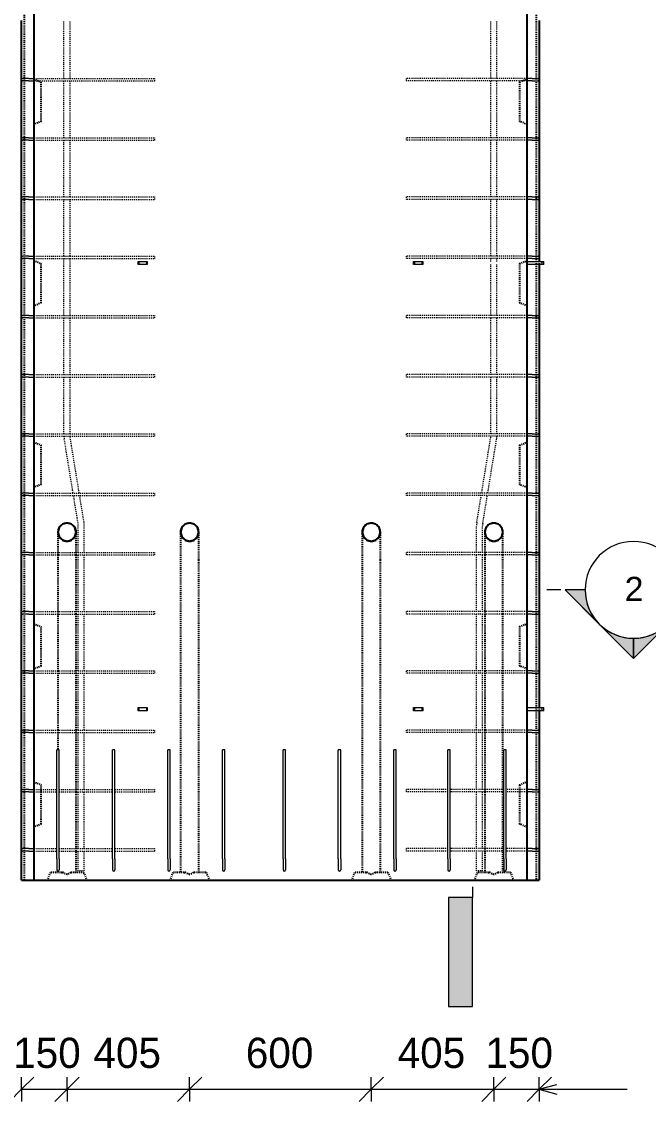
# Model space of a CAD drawing. Header units: millimetres. Extents: x 1421 to 26924, y -2138 to 20093.
# Drawn here: x 12665 to 14736, y -2126 to 1442 of the extents above; entities that cross this region are included whole.
import ezdxf

# ---------------------------------------------------------------- set-up
doc = ezdxf.new("R2010")
doc.units = ezdxf.units.MM
doc.linetypes.add('Dash', pattern=[6.36, 3.18, -3.18])
for name, color, linetype, lineweight in [('A-ANNO-DIMS', 211, 'Continuous', 9), ('A-ANNO-DIMS-40', 211, 'Continuous', 9), ('A-GENM', 13, 'Continuous', 18), ('A-WALL', 113, 'Continuous', 25), ('A-WALL-HDLN', 110, 'Dash', 25), ('G-ANNO-SYMB', 111, 'Continuous', 9), ('G-ANNO-TEXT', 231, 'Continuous', 9), ('S-RBAR', 171, 'Continuous', 18)]:
    doc.layers.add(name, color=color, linetype=linetype, lineweight=lineweight)
doc.styles.add('Arial_1', font='arial.ttf', dxfattribs={"height": 80})
doc.styles.add('Nirmala UI Semilight', font='NirmalaS.ttf', dxfattribs={"height": 100})
doc.dimstyles.new('Arrow_Filled_-_2_5_NI_UI', dxfattribs={"dimscale": 304.8, "dimtxt": 104.736395, "dimasz": 0.262467, "dimexe": 0.131234, "dimexo": 0.0625, "dimgap": 0.131234, "dimtad": 1, "dimdec": 0, "dimzin": 0, "dimdsep": 46, "dimtxsty": 'Nirmala UI Semilight', "dimblk1": 'OBLIQUE', "dimblk2": 'OBLIQUE', "dimsah": 1, "dimcen": 0.09, "dimazin": 0, "dimtfac": 1, "dimtdec": 4, "dimtix": 1, "dimtmove": 0, "dimatfit": 3, "dimfxl": 0.131234, "dimfxlon": 1, "dimtvp": 1, "dimtolj": 1, "dimtzin": 0, "dimarcsym": 2})

# ---------------------------------------------------------------- blocks, each defined once
blk = doc.blocks.new('RR spread anchor face based - RR-SA-2_5-150-1726819-Elevation Front')
at = {"layer": 'A-GENM'}
for p, q in [((2993.8, 3140), (2996.3, 3140)), ((2993.8, 3130), (2993.8, 3140)), ((2996.3, 3130), (2993.8, 3130)), ((2996.3, 3140), (3021.3, 3140)), ((2996.3, 3140), (2996.3, 3130)), ((3021.3, 3130), (2996.3, 3130)), ((3021.3, 3140), (3023.8, 3140)), ((3021.3, 3140), (3021.3, 3130)), ((3023.8, 3130), (3021.3, 3130)), ((3023.8, 3140), (3023.8, 3130))]:
    blk.add_line(p, q, dxfattribs=at)
blk = doc.blocks.new('RR spread anchor face based - RR-SA-3_0-200-V3-Elevation Front')
at = {"layer": 'A-GENM'}
for p, q in [((4278.8, 3140), (4328.8, 3140)), ((4328.8, 3130), (4278.8, 3130)), ((4328.8, 3140), (4333.8, 3140)), ((4328.8, 3130), (4328.8, 3140)), ((4333.8, 3130), (4328.8, 3130)), ((4333.8, 3130), (4333.8, 3140))]:
    blk.add_line(p, q, dxfattribs=at)
blk = doc.blocks.new('Detail View - M_Section Head - Filled SHOP DWG-1002450-Elevation Front')
at = {"layer": 'G-ANNO-SYMB'}
h = blk.add_hatch(color=256, dxfattribs=at)
edge = h.paths.add_edge_path()
edge.add_line((4404, -435.9), (4470.3, -435.9))
edge.add_arc((4630.3, -435.9), 160, 180, 225)
edge.add_line((4517.1, -549), (4404, -435.9))
h = blk.add_hatch(color=256, dxfattribs=at)
edge = h.paths.add_edge_path()
edge.add_line((4856.5, -435.9), (4743.4, -549))
edge.add_arc((4630.3, -435.9), 160, 315, 360)
edge.add_line((4790.3, -435.9), (4856.5, -435.9))
h = blk.add_hatch(color=256, dxfattribs=at)
edge = h.paths.add_edge_path()
edge.add_line((4630.3, -662.2), (4517.1, -549))
edge.add_arc((4630.3, -435.9), 160, 225, 270)
edge.add_line((4630.3, -595.9), (4630.3, -662.2))
h = blk.add_hatch(color=256, dxfattribs=at)
edge = h.paths.add_edge_path()
edge.add_line((4630.3, -662.2), (4630.3, -595.9))
edge.add_arc((4630.3, -435.9), 160, 270, 315)
edge.add_line((4743.4, -549), (4630.3, -662.2))
for p, q in [((4630.3, -662.2), (4404, -435.9)), ((4470.3, -435.9), (4404, -435.9)), ((4404, -435.9), (4517.1, -549)), ((4470.3, -435.9), (4404, -435.9)), ((4630.3, -662.2), (4856.5, -435.9)), ((4743.4, -549), (4856.5, -435.9)), ((4790.3, -435.9), (4856.5, -435.9)), ((4856.5, -435.9), (4790.3, -435.9)), ((4517.1, -549), (4630.3, -662.2)), ((4630.3, -662.2), (4743.4, -549)), ((4630.3, -595.9), (4630.3, -662.2)), ((4630.3, -662.2), (4630.3, -595.9))]:
    blk.add_line(p, q, dxfattribs=at)
for start, end in [(360, 180), (180, 360), (180, 225), (315, 0), (225, 270), (270, 315)]:
    blk.add_arc((4630.3, -435.9), 160, start, end, dxfattribs=at)
blk = doc.blocks.new('Detail View - M_Section Tail - Filled Horizontal-14034-Elevation Front')
at = {"layer": 'G-ANNO-SYMB'}
blk.add_hatch(color=256, dxfattribs=at).paths.add_polyline_path([(2510.6, -515.9), (2510.6, -435.9), (2150.6, -435.9), (2150.6, -515.9)])
for p, q in [((2150.6, -515.9), (2150.6, -435.9)), ((2150.6, -435.9), (2510.6, -435.9)), ((2510.6, -435.9), (2510.6, -515.9)), ((2510.6, -515.9), (2150.6, -515.9))]:
    blk.add_line(p, q, dxfattribs=at)
blk = doc.blocks.new('DIMBLOCK54-Elevation Front')
at = {"layer": 'A-ANNO-DIMS-40'}
for p, q in [((12665.1, -2086.4), (12705.1, -2046.4)), ((12665.1, -2086.4), (12665.1, -2046.4)), ((12815.1, -2086.4), (12855.1, -2046.4)), ((12815.1, -2086.4), (12815.1, -2046.4)), ((12665.1, -2086.4), (12625.1, -2126.4)), ((12665.1, -2086.4), (12815.1, -2086.4)), ((12665.1, -2086.4), (12665.1, -2126.4)), ((12815.1, -2086.4), (12775.1, -2126.4)), ((12815.1, -2086.4), (12815.1, -2126.4))]:
    blk.add_line(p, q, dxfattribs=at)
at = {"layer": 'A-ANNO-DIMS-40', "color": 0, "insert": (12637.3, -1915.9), "char_height": 100, "width": 246.797, "attachment_point": 1, "line_spacing_factor": 1.142579, "style": 'Nirmala UI Semilight'}
blk.add_mtext('150', dxfattribs=at)
blk = doc.blocks.new('_Oblique')
at = {"color": 0, "linetype": 'ByBlock', "lineweight": -2}
blk.add_line((-0.5, -0.5), (0.5, 0.5), dxfattribs=at)
blk = doc.blocks.new('DIMBLOCK55-Elevation Front')
at = {"layer": 'A-ANNO-DIMS-40'}
for p, q in [((12815.1, -2086.4), (12855.1, -2046.4)), ((12815.1, -2086.4), (12815.1, -2046.4)), ((13220.1, -2086.4), (13260.1, -2046.4)), ((13220.1, -2086.4), (13220.1, -2046.4)), ((12815.1, -2086.4), (12775.1, -2126.4)), ((12815.1, -2086.4), (13220.1, -2086.4)), ((12815.1, -2086.4), (12815.1, -2126.4)), ((13220.1, -2086.4), (13180.1, -2126.4)), ((13220.1, -2086.4), (13220.1, -2126.4))]:
    blk.add_line(p, q, dxfattribs=at)
at = {"layer": 'A-ANNO-DIMS-40', "color": 0, "insert": (12902.4, -1915.9), "char_height": 100, "width": 276.504, "attachment_point": 1, "line_spacing_factor": 1.142579, "style": 'Nirmala UI Semilight'}
blk.add_mtext('405', dxfattribs=at)
blk = doc.blocks.new('DIMBLOCK56-Elevation Front')
at = {"layer": 'A-ANNO-DIMS-40'}
for p, q in [((13220.1, -2086.4), (13260.1, -2046.4)), ((13220.1, -2086.4), (13220.1, -2046.4)), ((13820.1, -2086.4), (13860.1, -2046.4)), ((13820.1, -2086.4), (13820.1, -2046.4)), ((13220.1, -2086.4), (13180.1, -2126.4)), ((13220.1, -2086.4), (13820.1, -2086.4)), ((13220.1, -2086.4), (13220.1, -2126.4)), ((13820.1, -2086.4), (13780.1, -2126.4)), ((13820.1, -2086.4), (13820.1, -2126.4))]:
    blk.add_line(p, q, dxfattribs=at)
at = {"layer": 'A-ANNO-DIMS-40', "color": 0, "insert": (13405.8, -1915.9), "char_height": 100, "width": 274.219, "attachment_point": 1, "line_spacing_factor": 1.142579, "style": 'Nirmala UI Semilight'}
blk.add_mtext('600', dxfattribs=at)
blk = doc.blocks.new('DIMBLOCK57-Elevation Front')
at = {"layer": 'A-ANNO-DIMS-40'}
for p, q in [((13820.1, -2086.4), (13860.1, -2046.4)), ((13820.1, -2086.4), (13820.1, -2046.4)), ((14225.1, -2086.4), (14265.1, -2046.4)), ((14225.1, -2086.4), (14225.1, -2046.4)), ((13820.1, -2086.4), (13780.1, -2126.4)), ((13820.1, -2086.4), (14225.1, -2086.4)), ((13820.1, -2086.4), (13820.1, -2126.4)), ((14225.1, -2086.4), (14185.1, -2126.4)), ((14225.1, -2086.4), (14225.1, -2126.4))]:
    blk.add_line(p, q, dxfattribs=at)
at = {"layer": 'A-ANNO-DIMS-40', "color": 0, "insert": (13907.4, -1915.9), "char_height": 100, "width": 276.504, "attachment_point": 1, "line_spacing_factor": 1.142579, "style": 'Nirmala UI Semilight'}
blk.add_mtext('405', dxfattribs=at)
blk = doc.blocks.new('DIMBLOCK58-Elevation Front')
at = {"layer": 'A-ANNO-DIMS-40'}
for p, q in [((14225.1, -2086.4), (14265.1, -2046.4)), ((14225.1, -2086.4), (14225.1, -2046.4)), ((14375.1, -2086.4), (14415.1, -2046.4)), ((14375.1, -2086.4), (14375.1, -2046.4)), ((14225.1, -2086.4), (14185.1, -2126.4)), ((14225.1, -2086.4), (14375.1, -2086.4)), ((14225.1, -2086.4), (14225.1, -2126.4)), ((14375.1, -2086.4), (14335.1, -2126.4)), ((14375.1, -2086.4), (14375.1, -2126.4))]:
    blk.add_line(p, q, dxfattribs=at)
at = {"layer": 'A-ANNO-DIMS-40', "color": 0, "insert": (14197.3, -1915.9), "char_height": 100, "width": 246.797, "attachment_point": 1, "line_spacing_factor": 1.142579, "style": 'Nirmala UI Semilight'}
blk.add_mtext('150', dxfattribs=at)

msp = doc.modelspace()

# ---------------------------------------------------------------- linework, layer by layer
at = {"layer": 'A-WALL'}
for p, q in [((12705.1, 3700), (12705.1, -1395)), ((14335.1, -1395), (14335.1, 3700)), ((12665.1, 1250.8), (12665.1, 1445.8)), ((14375.1, 1445.8), (14375.1, 1250.8)), ((12665.1, 1055), (12665.1, 1250)), ((14375.1, 1250), (14375.1, 1055)), ((12665.1, 859.2), (12665.1, 1054.2)), ((14375.1, 1054.2), (14375.1, 859.2)), ((12665.1, 663.4), (12665.1, 858.4)), ((14375.1, 858.4), (14375.1, 663.4)), ((12665.1, 467.6), (12665.1, 662.6)), ((14375.1, 662.6), (14375.1, 649.9)), ((14375.1, 639.9), (14375.1, 467.6)), ((12665.1, 271.8), (12665.1, 466.8)), ((14375.1, 466.8), (14375.1, 271.8)), ((12665.1, 76), (12665.1, 271)), ((14375.1, 271), (14375.1, 76)), ((12665.1, -119.8), (12665.1, 75.2)), ((14375.1, 75.2), (14375.1, -119.8)), ((12665.1, -315.6), (12665.1, -120.6)), ((14375.1, -120.6), (14375.1, -315.6)), ((12665.1, -511.4), (12665.1, -316.4)), ((14375.1, -316.4), (14375.1, -511.4)), ((12665.1, -707.2), (12665.1, -512.2)), ((14375.1, -512.2), (14375.1, -707.2)), ((12665.1, -903), (12665.1, -708)), ((14375.1, -708), (14375.1, -825.1)), ((14375.1, -835.1), (14375.1, -903)), ((12665.1, -1098.8), (12665.1, -903.8)), ((14375.1, -903.8), (14375.1, -1098.8)), ((12665.1, -1294.6), (12665.1, -1099.6)), ((14375.1, -1099.6), (14375.1, -1294.6)), ((12665.1, -1395), (12665.1, -1295.4)), ((14375.1, -1295.4), (14375.1, -1395)), ((12665.1, -1395), (14375.1, -1395))]:
    msp.add_line(p, q, dxfattribs=at)
at = {"layer": 'A-WALL', "flags": 128}
for points in [[(12815.1, -215), (12800.1, -219), (12789.1, -230.1), (12785.1, -245)], [(12785.1, -245), (12789.1, -260), (12800.2, -271), (12815.1, -275)], [(12845.1, -245), (12841.1, -230), (12830, -219), (12815.1, -215)], [(12815.1, -275), (12830.1, -271), (12841.1, -259.9), (12845.1, -245)], [(12845.1, -250.1), (12845.1, -245.1), (12845.1, -245)], [(13220.1, -215), (13205.1, -219), (13194.1, -230.1), (13190.1, -245)], [(13190.1, -245), (13194.1, -260), (13205.2, -271), (13220.1, -275)], [(13250.1, -245), (13246.1, -230), (13235, -219), (13220.1, -215)], [(13220.1, -275), (13235.1, -271), (13246.1, -259.9), (13250.1, -245)], [(13250.1, -250.1), (13250.1, -245.1), (13250.1, -245)], [(13820.1, -215), (13805.1, -219), (13794.1, -230.1), (13790.1, -245)], [(13790.1, -245), (13794.1, -260), (13805.2, -271), (13820.1, -275)], [(13850.1, -245), (13846.1, -230), (13835, -219), (13820.1, -215)], [(13820.1, -275), (13835.1, -271), (13846.1, -259.9), (13850.1, -245)], [(13850.1, -250.1), (13850.1, -245.1), (13850.1, -245)], [(14225.1, -215), (14210.1, -219), (14199.1, -230.1), (14195.1, -245)], [(14195.1, -245), (14199.1, -260), (14210.2, -271), (14225.1, -275)], [(14255.1, -245), (14251.1, -230), (14240, -219), (14225.1, -215)], [(14225.1, -275), (14240.1, -271), (14251.1, -259.9), (14255.1, -245)], [(14255.1, -250.1), (14255.1, -245.1), (14255.1, -245)]]:
    msp.add_lwpolyline(points, dxfattribs=at)
at = {"layer": 'A-WALL'}
for centre, start, end in [((12815.1, -245), 150.6728, 179.6194), ((12815.1, -245), 180.4246, 209.7233), ((12815.1, -245), 120.8303, 149.6053), ((12815.1, -245), 90.7225, 119.4223), ((12815.1, -245), 61.0187, 89.2664), ((12815.1, -245), 30.8311, 59.6045), ((12815.1, -245), 0.3778, 29.7706), ((12815.1, -245), 330.719, 359.5722), ((13220.1, -245), 150.6728, 179.6194), ((13220.1, -245), 180.4246, 209.7233), ((13220.1, -245), 120.8303, 149.6053), ((13220.1, -245), 90.7225, 119.4223), ((13220.1, -245), 61.0187, 89.2664), ((13220.1, -245), 30.8311, 59.6045), ((13220.1, -245), 0.3778, 29.7706), ((13220.1, -245), 330.719, 359.5722), ((13820.1, -245), 150.6728, 179.6194), ((13820.1, -245), 180.4246, 209.7233), ((13820.1, -245), 120.8303, 149.6053), ((13820.1, -245), 90.7225, 119.4223), ((13820.1, -245), 61.0187, 89.2664), ((13820.1, -245), 30.8311, 59.6045), ((13820.1, -245), 0.3778, 29.7706), ((13820.1, -245), 330.719, 359.5722), ((14225.1, -245), 150.6728, 179.6194), ((14225.1, -245), 180.4246, 209.7233), ((14225.1, -245), 120.8303, 149.6053), ((14225.1, -245), 90.7225, 119.4223), ((14225.1, -245), 61.0187, 89.2664), ((14225.1, -245), 30.8311, 59.6045), ((14225.1, -245), 0.3778, 29.7706), ((14225.1, -245), 330.719, 359.5722), ((12815.1, -245), 210.813, 239.6231), ((12815.1, -245), 241.0171, 269.268), ((12815.1, -245), 270.7209, 299.4239), ((12815.1, -245), 300.812, 329.6241), ((13220.1, -245), 210.813, 239.6231), ((13220.1, -245), 241.0171, 269.268), ((13220.1, -245), 270.7209, 299.4239), ((13220.1, -245), 300.812, 329.6241), ((13820.1, -245), 210.813, 239.6231), ((13820.1, -245), 241.0171, 269.268), ((13820.1, -245), 270.7209, 299.4239), ((13820.1, -245), 300.812, 329.6241), ((14225.1, -245), 210.813, 239.6231), ((14225.1, -245), 241.0171, 269.268), ((14225.1, -245), 270.7209, 299.4239), ((14225.1, -245), 300.812, 329.6241)]:
    msp.add_arc(centre, 30, start, end, dxfattribs=at)
at = {"layer": 'A-WALL-HDLN'}
for p, q in [((12675.1, -1395), (12675.1, 3650)), ((14365.1, 1655), (14365.1, 649.9)), ((12705.1, 1252.5), (12730.1, 1242.5)), ((14310.1, 1242.5), (14335.1, 1252.5)), ((12730.1, 1112.5), (12730.1, 1242.5)), ((14310.1, 1242.5), (14310.1, 1112.5)), ((12730.1, 1112.5), (12705.1, 1102.5)), ((14335.1, 1102.5), (14310.1, 1112.5)), ((12705.1, 652.5), (12730.1, 642.5)), ((12730.1, 512.5), (12730.1, 642.5)), ((14310.1, 642.5), (14335.1, 652.5)), ((14310.1, 642.5), (14310.1, 512.5)), ((14365.1, 649.9), (14365.1, 639.9)), ((14375.1, 649.9), (14375.1, 639.9)), ((14365.1, 639.9), (14365.1, -825.1)), ((12730.1, 512.5), (12705.1, 502.5)), ((14335.1, 502.5), (14310.1, 512.5)), ((12705.1, 52.5), (12730.1, 42.5)), ((12730.1, -87.5), (12730.1, 42.5)), ((14310.1, 42.5), (14335.1, 52.5)), ((14310.1, 42.5), (14310.1, -87.5)), ((12730.1, -87.5), (12705.1, -97.5)), ((14335.1, -97.5), (14310.1, -87.5)), ((12785.1, -312), (12785.1, -320)), ((12845.1, -320), (12845.1, -312)), ((12845.1, -507.8), (12845.1, -320)), ((14195.1, -312), (14195.1, -320)), ((14255.1, -320), (14255.1, -312)), ((14255.1, -507.8), (14255.1, -320)), ((12785.1, -335), (12785.1, -507.8)), ((13190.1, -335), (13190.1, -1370)), ((13250.1, -1370), (13250.1, -335)), ((13790.1, -335), (13790.1, -1370)), ((13850.1, -1370), (13850.1, -335)), ((14195.1, -335), (14195.1, -507.8)), ((12785.1, -507.8), (12785.1, -515.8)), ((12785.1, -515.8), (12785.1, -703.6)), ((12845.1, -515.8), (12845.1, -507.8)), ((12845.1, -703.6), (12845.1, -515.8)), ((14195.1, -507.8), (14195.1, -515.8)), ((14195.1, -515.8), (14195.1, -703.6)), ((14255.1, -515.8), (14255.1, -507.8)), ((14255.1, -703.6), (14255.1, -515.8)), ((12705.1, -547.5), (12730.1, -557.5)), ((12730.1, -687.5), (12730.1, -557.5)), ((14310.1, -557.5), (14335.1, -547.5)), ((14310.1, -557.5), (14310.1, -687.5)), ((12730.1, -687.5), (12705.1, -697.5)), ((12785.1, -703.6), (12785.1, -711.6)), ((12785.1, -711.6), (12785.1, -899.4)), ((12845.1, -711.6), (12845.1, -703.6)), ((12845.1, -899.4), (12845.1, -711.6)), ((14195.1, -703.6), (14195.1, -711.6)), ((14195.1, -711.6), (14195.1, -899.4)), ((14255.1, -711.6), (14255.1, -703.6)), ((14255.1, -899.4), (14255.1, -711.6)), ((14335.1, -697.5), (14310.1, -687.5)), ((14365.1, -825.1), (14365.1, -835.1)), ((14365.1, -835.1), (14365.1, -1395)), ((14375.1, -825.1), (14375.1, -835.1)), ((12785.1, -899.4), (12785.1, -907.4)), ((12785.1, -907.4), (12785.1, -965)), ((12845.1, -907.4), (12845.1, -899.4)), ((12845.1, -1095.2), (12845.1, -907.4)), ((14195.1, -899.4), (14195.1, -907.4)), ((14195.1, -907.4), (14195.1, -1095.2)), ((14255.1, -907.4), (14255.1, -899.4)), ((14255.1, -1095.2), (14255.1, -907.4)), ((12705.1, -1070), (12730.1, -1080)), ((14310.1, -1080), (14335.1, -1070)), ((12730.1, -1210), (12730.1, -1080)), ((12845.1, -1103.2), (12845.1, -1095.2)), ((12845.1, -1291), (12845.1, -1103.2)), ((14195.1, -1095.2), (14195.1, -1103.2)), ((14195.1, -1103.2), (14195.1, -1291)), ((14255.1, -1103.2), (14255.1, -1095.2)), ((14255.1, -1291), (14255.1, -1103.2)), ((14310.1, -1080), (14310.1, -1210)), ((12730.1, -1210), (12705.1, -1220)), ((14335.1, -1220), (14310.1, -1210)), ((12845.1, -1299), (12845.1, -1291)), ((12845.1, -1370), (12845.1, -1299)), ((14195.1, -1291), (14195.1, -1299)), ((14195.1, -1299), (14195.1, -1370)), ((14255.1, -1299), (14255.1, -1291)), ((14255.1, -1370), (14255.1, -1299)), ((12760.1, -1370), (12750.1, -1395)), ((12803.1, -1370), (12760.1, -1370)), ((12785.1, -1361), (12785.1, -1361.5)), ((12785.1, -1364.9), (12785.1, -1370)), ((12796.5, -1370), (12803.1, -1370)), ((12827.1, -1370), (12833.7, -1370)), ((12870.1, -1370), (12827.1, -1370)), ((12870.1, -1370), (12880.1, -1395)), ((13165.1, -1370), (13155.1, -1395)), ((13208.1, -1370), (13165.1, -1370)), ((13201.5, -1370), (13208.1, -1370)), ((13232.1, -1370), (13238.7, -1370)), ((13275.1, -1370), (13232.1, -1370)), ((13275.1, -1370), (13285.1, -1395)), ((13765.1, -1370), (13755.1, -1395)), ((13808.1, -1370), (13765.1, -1370)), ((13801.5, -1370), (13808.1, -1370)), ((13832.1, -1370), (13838.7, -1370)), ((13875.1, -1370), (13832.1, -1370)), ((13875.1, -1370), (13885.1, -1395)), ((14170.1, -1370), (14160.1, -1395)), ((14213.1, -1370), (14170.1, -1370)), ((14206.5, -1370), (14213.1, -1370)), ((14237.1, -1370), (14243.7, -1370)), ((14280.1, -1370), (14237.1, -1370)), ((14280.1, -1370), (14290.1, -1395))]:
    msp.add_line(p, q, dxfattribs=at)
at = {"layer": 'A-WALL-HDLN', "flags": 128}
for points in [[(12785.1, -245.4), (12785.1, -249.1), (12785.1, -261), (12785.1, -279.7), (12785.1, -303.4), (12785.1, -312)], [(13190.1, -245.4), (13190.1, -249.1), (13190.1, -261), (13190.1, -279.7), (13190.1, -303.4), (13190.1, -330), (13190.1, -335)], [(13790.1, -245.4), (13790.1, -249.1), (13790.1, -261), (13790.1, -279.7), (13790.1, -303.4), (13790.1, -330), (13790.1, -335)], [(14195.1, -245.4), (14195.1, -249.1), (14195.1, -261), (14195.1, -279.7), (14195.1, -303.4), (14195.1, -312)], [(12845.1, -312), (12845.1, -308.1), (12845.1, -283.7), (12845.1, -264), (12845.1, -250.7), (12845.1, -250.1)], [(13250.1, -335), (13250.1, -308.1), (13250.1, -283.7), (13250.1, -264), (13250.1, -250.7), (13250.1, -250.1)], [(13850.1, -335), (13850.1, -308.1), (13850.1, -283.7), (13850.1, -264), (13850.1, -250.7), (13850.1, -250.1)], [(14255.1, -312), (14255.1, -308.1), (14255.1, -283.7), (14255.1, -264), (14255.1, -250.7), (14255.1, -250.1)], [(12785.1, -320), (12785.1, -330), (12785.1, -335)], [(14195.1, -320), (14195.1, -330), (14195.1, -335)], [(12815.1, -1376.3), (12812, -1375.9), (12809, -1374.7), (12806, -1372.7), (12803.1, -1370)], [(12827.1, -1370), (12824.2, -1372.7), (12821.2, -1374.7), (12818.2, -1375.9), (12815.1, -1376.3)], [(13220.1, -1376.3), (13217, -1375.9), (13214, -1374.7), (13211, -1372.7), (13208.1, -1370)], [(13232.1, -1370), (13229.2, -1372.7), (13226.2, -1374.7), (13223.2, -1375.9), (13220.1, -1376.3)], [(13820.1, -1376.3), (13817, -1375.9), (13814, -1374.7), (13811, -1372.7), (13808.1, -1370)], [(13832.1, -1370), (13829.2, -1372.7), (13826.2, -1374.7), (13823.2, -1375.9), (13820.1, -1376.3)], [(14225.1, -1376.3), (14222, -1375.9), (14219, -1374.7), (14216, -1372.7), (14213.1, -1370)], [(14237.1, -1370), (14234.2, -1372.7), (14231.2, -1374.7), (14228.2, -1375.9), (14225.1, -1376.3)]]:
    msp.add_lwpolyline(points, dxfattribs=at)
at = {"layer": 'G-ANNO-SYMB'}
for p, q in [((14446.6, -435.9), (14399.8, -435.9)), ((14155, -1416.8), (14155, -1452.5))]:
    msp.add_line(p, q, dxfattribs=at)
at = {"layer": 'G-ANNO-TEXT', "color": 10}
for q in [(14433.4, -2070.2), (14433.4, -2102.4), (14665.9, -2086.3)]:
    msp.add_line((14373.4, -2086.3), q, dxfattribs=at)
at = {"layer": 'S-RBAR', "linetype": 'Dash'}
for p, q in [((12805.1, 1254.4), (12805.1, 1442.2)), ((12825.1, 1254.4), (12825.1, 1442.2)), ((14215.1, 1254.4), (14215.1, 1442.2)), ((14235.1, 1254.4), (14235.1, 1442.2)), ((12705.2, 1254.4), (13105.1, 1254.4)), ((13105.1, 1246.4), (13105.1, 1254.4)), ((14335.1, 1254.4), (13935.1, 1254.4)), ((13935.1, 1254.4), (13935.1, 1246.4)), ((12705.2, 1246.4), (12720.2, 1246.4)), ((12720.5, 1246.4), (13105.1, 1246.4)), ((12805.1, 1058.6), (12805.1, 1246.4)), ((12825.1, 1058.6), (12825.1, 1246.4)), ((14319.7, 1246.4), (13935.1, 1246.4)), ((14215.1, 1058.6), (14215.1, 1246.4)), ((14235.1, 1058.6), (14235.1, 1246.4)), ((14335.1, 1246.4), (14320, 1246.4)), ((12705.2, 1058.6), (13105.1, 1058.6)), ((12705.2, 1050.6), (13105.1, 1050.6)), ((12805.1, 862.8), (12805.1, 1050.6)), ((12825.1, 862.8), (12825.1, 1050.6)), ((13105.1, 1050.6), (13105.1, 1058.6)), ((14335.1, 1058.6), (13935.1, 1058.6)), ((13935.1, 1058.6), (13935.1, 1050.6)), ((14335.1, 1050.6), (13935.1, 1050.6)), ((14215.1, 862.8), (14215.1, 1050.6)), ((14235.1, 862.8), (14235.1, 1050.6)), ((12705.2, 862.8), (13105.1, 862.8)), ((13105.1, 854.8), (13105.1, 862.8)), ((14335.1, 862.8), (13935.1, 862.8)), ((13935.1, 862.8), (13935.1, 854.8)), ((12705.2, 854.8), (13105.1, 854.8)), ((12805.1, 667), (12805.1, 854.8)), ((12825.1, 667), (12825.1, 854.8)), ((14335.1, 854.8), (13935.1, 854.8)), ((14215.1, 667), (14215.1, 854.8)), ((14235.1, 667), (14235.1, 854.8)), ((12705.2, 667), (13105.1, 667)), ((12705.2, 659), (13105.1, 659)), ((12805.1, 471.2), (12805.1, 659)), ((12825.1, 471.2), (12825.1, 659)), ((13105.1, 659), (13105.1, 667)), ((14335.1, 667), (13935.1, 667)), ((13935.1, 667), (13935.1, 659)), ((14335.1, 659), (13935.1, 659)), ((14215.1, 649.9), (14215.1, 659)), ((14235.1, 649.9), (14235.1, 659)), ((14215.1, 471.2), (14215.1, 639.9)), ((14235.1, 471.2), (14235.1, 639.9)), ((12705.2, 471.2), (13105.1, 471.2)), ((13105.1, 463.2), (13105.1, 471.2)), ((14335.1, 471.2), (13935.1, 471.2)), ((13935.1, 471.2), (13935.1, 463.2)), ((12705.2, 463.2), (13105.1, 463.2)), ((12805.1, 275.4), (12805.1, 463.2)), ((12825.1, 275.4), (12825.1, 463.2)), ((14335.1, 463.2), (13935.1, 463.2)), ((14215.1, 275.4), (14215.1, 463.2)), ((14235.1, 275.4), (14235.1, 463.2)), ((12705.2, 275.4), (13105.1, 275.4)), ((12705.2, 267.4), (13105.1, 267.4)), ((12805.1, 79.6), (12805.1, 267.4)), ((12825.1, 79.6), (12825.1, 267.4)), ((13105.1, 267.4), (13105.1, 275.4)), ((14335.1, 275.4), (13935.1, 275.4)), ((13935.1, 275.4), (13935.1, 267.4)), ((14335.1, 267.4), (13935.1, 267.4)), ((14215.1, 79.6), (14215.1, 267.4)), ((14235.1, 79.6), (14235.1, 267.4)), ((12705.2, 79.6), (13105.1, 79.6)), ((12705.2, 71.6), (13105.1, 71.6)), ((13105.1, 71.6), (13105.1, 79.6)), ((14335.1, 79.6), (13935.1, 79.6)), ((13935.1, 79.6), (13935.1, 71.6)), ((14335.1, 71.6), (13935.1, 71.6)), ((12835.3, -116.2), (12806, 63)), ((12855.6, -116.2), (12825.7, 66.3)), ((14184.6, -116.2), (14214.5, 66.3)), ((14204.9, -116.2), (14234.3, 63)), ((12705.2, -116.2), (13105.1, -116.2)), ((12705.2, -124.2), (13105.1, -124.2)), ((12851.7, -216.1), (12836.6, -124.2)), ((12871.4, -212.8), (12856.9, -124.2)), ((13105.1, -124.2), (13105.1, -116.2)), ((14335.1, -116.2), (13935.1, -116.2)), ((13935.1, -116.2), (13935.1, -124.2)), ((14335.1, -124.2), (13935.1, -124.2)), ((14168.8, -212.8), (14183.3, -124.2)), ((14188.5, -216.1), (14203.6, -124.2)), ((12852.3, -312), (12852.3, -223.3)), ((12872.3, -312), (12872.3, -223.3)), ((14167.9, -312), (14167.9, -223.4)), ((14187.9, -312), (14187.9, -223.4)), ((12705.2, -312), (13105.1, -312)), ((12705.2, -320), (13105.1, -320)), ((12852.3, -507.8), (12852.3, -320)), ((12872.3, -507.8), (12872.3, -320)), ((13105.1, -320), (13105.1, -312)), ((14335.1, -312), (13935.1, -312)), ((13935.1, -312), (13935.1, -320)), ((14335.1, -320), (13935.1, -320)), ((14167.9, -507.8), (14167.9, -320)), ((14187.9, -507.8), (14187.9, -320)), ((12705.2, -507.8), (13105.1, -507.8)), ((12705.2, -515.8), (13105.1, -515.8)), ((12852.3, -703.6), (12852.3, -515.8)), ((12872.3, -703.6), (12872.3, -515.8)), ((13105.1, -515.8), (13105.1, -507.8)), ((14335.1, -507.8), (13935.1, -507.8)), ((13935.1, -507.8), (13935.1, -515.8)), ((14335.1, -515.8), (13935.1, -515.8)), ((14167.9, -703.6), (14167.9, -515.8)), ((14187.9, -703.6), (14187.9, -515.8)), ((12705.2, -703.6), (13105.1, -703.6)), ((12705.2, -711.6), (13105.1, -711.6)), ((12852.3, -899.4), (12852.3, -711.6)), ((12872.3, -899.4), (12872.3, -711.6)), ((13105.1, -711.6), (13105.1, -703.6)), ((14335.1, -703.6), (13935.1, -703.6)), ((13935.1, -703.6), (13935.1, -711.6)), ((14335.1, -711.6), (13935.1, -711.6)), ((14167.9, -899.4), (14167.9, -711.6)), ((14187.9, -899.4), (14187.9, -711.6)), ((12705.2, -899.4), (13105.1, -899.4)), ((12705.2, -907.4), (13105.1, -907.4)), ((12852.3, -1095.2), (12852.3, -907.4)), ((12872.3, -1095.2), (12872.3, -907.4)), ((13105.1, -907.4), (13105.1, -899.4)), ((14335.1, -899.4), (13935.1, -899.4)), ((13935.1, -899.4), (13935.1, -907.4)), ((14335.1, -907.4), (13935.1, -907.4)), ((14167.9, -1095.2), (14167.9, -907.4)), ((14187.9, -1095.2), (14187.9, -907.4)), ((12705.2, -1095.2), (12730.1, -1095.2)), ((12705.2, -1103.2), (12730.1, -1103.2)), ((12730.2, -1095.2), (12781, -1095.2)), ((12730.2, -1103.2), (12781, -1103.2)), ((12789, -1095.2), (12965.6, -1095.2)), ((12789, -1103.2), (12965.6, -1103.2)), ((12852.3, -1291), (12852.3, -1103.2)), ((12872.3, -1291), (12872.3, -1103.2)), ((12973.6, -1095.2), (13105.1, -1095.2)), ((12973.6, -1103.2), (13105.1, -1103.2)), ((13105.1, -1103.2), (13105.1, -1095.2)), ((14072.9, -1095.2), (13935.1, -1095.2)), ((13935.1, -1095.2), (13935.1, -1103.2)), ((14072.9, -1103.2), (13935.1, -1103.2)), ((14257.5, -1095.2), (14080.9, -1095.2)), ((14257.5, -1103.2), (14080.9, -1103.2)), ((14167.9, -1291), (14167.9, -1103.2)), ((14187.9, -1291), (14187.9, -1103.2)), ((14310.1, -1095.2), (14265.5, -1095.2)), ((14310.1, -1103.2), (14265.5, -1103.2)), ((14335.1, -1095.2), (14310.2, -1095.2)), ((14335.1, -1103.2), (14310.2, -1103.2)), ((12705.2, -1291), (12781, -1291)), ((12705.2, -1299), (12781, -1299)), ((12789, -1291), (12965.6, -1291)), ((12789, -1299), (12965.6, -1299)), ((12852.3, -1364.4), (12852.3, -1299)), ((12872.3, -1364.4), (12872.3, -1299)), ((12973.6, -1291), (13105.1, -1291)), ((12973.6, -1299), (13105.1, -1299)), ((13105.1, -1299), (13105.1, -1291)), ((14072.9, -1291), (13935.1, -1291)), ((13935.1, -1291), (13935.1, -1299)), ((14072.9, -1299), (13935.1, -1299)), ((14257.5, -1291), (14080.9, -1291)), ((14257.5, -1299), (14080.9, -1299)), ((14167.9, -1364.4), (14167.9, -1299)), ((14187.9, -1364.4), (14187.9, -1299)), ((14335.1, -1291), (14265.5, -1291)), ((14335.1, -1299), (14265.5, -1299)), ((12872.3, -1364.4), (12852.3, -1364.4)), ((14187.9, -1364.4), (14167.9, -1364.4))]:
    msp.add_line(p, q, dxfattribs=at)
at = {"layer": 'S-RBAR'}
for p, q in [((12689.1, 1254.4), (12669.1, 1254.4)), ((12689.1, 1254.4), (12705.1, 1254.4)), ((14351.1, 1254.4), (14335.1, 1254.4)), ((14351.1, 1254.4), (14371.1, 1254.4)), ((12689.1, 1246.4), (12669.1, 1246.4)), ((12689.1, 1246.4), (12705.1, 1246.4)), ((14351.1, 1246.4), (14335.1, 1246.4)), ((14351.1, 1246.4), (14371.1, 1246.4)), ((12689.1, 1058.6), (12669.1, 1058.6)), ((12689.1, 1050.6), (12669.1, 1050.6)), ((12689.1, 1058.6), (12705.1, 1058.6)), ((12689.1, 1050.6), (12705.1, 1050.6)), ((14351.1, 1058.6), (14335.1, 1058.6)), ((14351.1, 1050.6), (14335.1, 1050.6)), ((14351.1, 1058.6), (14371.1, 1058.6)), ((14351.1, 1050.6), (14371.1, 1050.6)), ((12689.1, 862.8), (12669.1, 862.8)), ((12689.1, 862.8), (12705.1, 862.8)), ((14351.1, 862.8), (14335.1, 862.8)), ((14351.1, 862.8), (14371.1, 862.8)), ((12689.1, 854.8), (12669.1, 854.8)), ((12689.1, 854.8), (12705.1, 854.8)), ((14351.1, 854.8), (14335.1, 854.8)), ((14351.1, 854.8), (14371.1, 854.8)), ((12689.1, 667), (12669.1, 667)), ((12689.1, 659), (12669.1, 659)), ((12689.1, 667), (12705.1, 667)), ((12689.1, 659), (12705.1, 659)), ((14351.1, 667), (14335.1, 667)), ((14351.1, 659), (14335.1, 659)), ((14351.1, 667), (14371.1, 667)), ((14351.1, 659), (14371.1, 659)), ((12689.1, 471.2), (12669.1, 471.2)), ((12689.1, 471.2), (12705.1, 471.2)), ((14351.1, 471.2), (14335.1, 471.2)), ((14351.1, 471.2), (14371.1, 471.2)), ((12689.1, 463.2), (12669.1, 463.2)), ((12689.1, 463.2), (12705.1, 463.2)), ((14351.1, 463.2), (14335.1, 463.2)), ((14351.1, 463.2), (14371.1, 463.2)), ((12689.1, 275.4), (12669.1, 275.4)), ((12689.1, 267.4), (12669.1, 267.4)), ((12689.1, 275.4), (12705.1, 275.4)), ((12689.1, 267.4), (12705.1, 267.4)), ((14351.1, 275.4), (14335.1, 275.4)), ((14351.1, 267.4), (14335.1, 267.4)), ((14351.1, 275.4), (14371.1, 275.4)), ((14351.1, 267.4), (14371.1, 267.4)), ((12689.1, 79.6), (12669.1, 79.6)), ((12689.1, 71.6), (12669.1, 71.6)), ((12689.1, 79.6), (12705.1, 79.6)), ((12689.1, 71.6), (12705.1, 71.6)), ((14351.1, 79.6), (14335.1, 79.6)), ((14351.1, 71.6), (14335.1, 71.6)), ((14351.1, 79.6), (14371.1, 79.6)), ((14351.1, 71.6), (14371.1, 71.6)), ((12689.1, -116.2), (12669.1, -116.2)), ((12689.1, -124.2), (12669.1, -124.2)), ((12689.1, -116.2), (12705.1, -116.2)), ((12689.1, -124.2), (12705.1, -124.2)), ((14351.1, -116.2), (14335.1, -116.2)), ((14351.1, -124.2), (14335.1, -124.2)), ((14351.1, -116.2), (14371.1, -116.2)), ((14351.1, -124.2), (14371.1, -124.2)), ((12689.1, -312), (12669.1, -312)), ((12689.1, -320), (12669.1, -320)), ((12689.1, -312), (12705.1, -312)), ((12689.1, -320), (12705.1, -320)), ((14351.1, -312), (14335.1, -312)), ((14351.1, -320), (14335.1, -320)), ((14351.1, -312), (14371.1, -312)), ((14351.1, -320), (14371.1, -320)), ((12689.1, -507.8), (12669.1, -507.8)), ((12689.1, -515.8), (12669.1, -515.8)), ((12689.1, -507.8), (12705.1, -507.8)), ((12689.1, -515.8), (12705.1, -515.8)), ((14351.1, -507.8), (14335.1, -507.8)), ((14351.1, -515.8), (14335.1, -515.8)), ((14351.1, -507.8), (14371.1, -507.8)), ((14351.1, -515.8), (14371.1, -515.8)), ((12689.1, -703.6), (12669.1, -703.6)), ((12689.1, -711.6), (12669.1, -711.6)), ((12689.1, -703.6), (12705.1, -703.6)), ((12689.1, -711.6), (12705.1, -711.6)), ((14351.1, -703.6), (14335.1, -703.6)), ((14351.1, -711.6), (14335.1, -711.6)), ((14351.1, -703.6), (14371.1, -703.6)), ((14351.1, -711.6), (14371.1, -711.6)), ((12689.1, -899.4), (12669.1, -899.4)), ((12689.1, -907.4), (12669.1, -907.4)), ((12689.1, -899.4), (12705.1, -899.4)), ((12689.1, -907.4), (12705.1, -907.4)), ((14351.1, -899.4), (14335.1, -899.4)), ((14351.1, -907.4), (14335.1, -907.4)), ((14351.1, -899.4), (14371.1, -899.4)), ((14351.1, -907.4), (14371.1, -907.4)), ((12789, -965), (12781, -965)), ((12781, -1325), (12781, -965)), ((12789, -1325), (12789, -965)), ((12973.6, -965), (12965.6, -965)), ((12965.6, -1325), (12965.6, -965)), ((12973.6, -1325), (12973.6, -965)), ((13155.6, -965), (13147.6, -965)), ((13147.6, -1325), (13147.6, -965)), ((13155.6, -1325), (13155.6, -965)), ((13336.4, -965), (13328.4, -965)), ((13328.4, -1325), (13328.4, -965)), ((13336.4, -1325), (13336.4, -965)), ((13537.2, -965), (13529.2, -965)), ((13529.2, -1325), (13529.2, -965)), ((13537.2, -1325), (13537.2, -965)), ((13719.3, -965), (13711.3, -965)), ((13711.3, -1325), (13711.3, -965)), ((13719.3, -1325), (13719.3, -965)), ((13902.6, -965), (13894.6, -965)), ((13894.6, -1325), (13894.6, -965)), ((13902.6, -1325), (13902.6, -965)), ((14080.9, -965), (14072.9, -965)), ((14072.9, -1325), (14072.9, -965)), ((14080.9, -1325), (14080.9, -965)), ((14265.5, -965), (14257.5, -965)), ((14257.5, -1325), (14257.5, -965)), ((14265.5, -1325), (14265.5, -965)), ((12689.1, -1095.2), (12669.1, -1095.2)), ((12689.1, -1103.2), (12669.1, -1103.2)), ((12689.1, -1095.2), (12705.1, -1095.2)), ((12689.1, -1103.2), (12705.1, -1103.2)), ((14351.1, -1095.2), (14335.1, -1095.2)), ((14351.1, -1103.2), (14335.1, -1103.2)), ((14351.1, -1095.2), (14371.1, -1095.2)), ((14351.1, -1103.2), (14371.1, -1103.2)), ((12689.1, -1291), (12669.1, -1291)), ((12689.1, -1299), (12669.1, -1299)), ((12689.1, -1291), (12705.1, -1291)), ((12689.1, -1299), (12705.1, -1299)), ((14351.1, -1291), (14335.1, -1291)), ((14351.1, -1299), (14335.1, -1299)), ((14351.1, -1291), (14371.1, -1291)), ((14351.1, -1299), (14371.1, -1299)), ((12781, -1325), (12781, -1361)), ((12789, -1325), (12789, -1361)), ((12965.6, -1325), (12965.6, -1361)), ((12973.6, -1325), (12973.6, -1361)), ((13147.6, -1325), (13147.6, -1361)), ((13155.6, -1325), (13155.6, -1361)), ((13328.4, -1325), (13328.4, -1361)), ((13336.4, -1325), (13336.4, -1361)), ((13529.2, -1325), (13529.2, -1361)), ((13537.2, -1325), (13537.2, -1361)), ((13711.3, -1325), (13711.3, -1361)), ((13719.3, -1325), (13719.3, -1361)), ((13894.6, -1325), (13894.6, -1361)), ((13902.6, -1325), (13902.6, -1361)), ((14072.9, -1325), (14072.9, -1361)), ((14080.9, -1325), (14080.9, -1361)), ((14257.5, -1325), (14257.5, -1361)), ((14265.5, -1325), (14265.5, -1361))]:
    msp.add_line(p, q, dxfattribs=at)
for centre, start, end in [((12669.1, 1250.4), 90, 270), ((14371.1, 1250.4), 270, 90), ((12669.1, 1054.6), 90, 270), ((14371.1, 1054.6), 270, 90), ((12669.1, 858.8), 90, 270), ((14371.1, 858.8), 270, 90), ((12669.1, 663), 90, 270), ((14371.1, 663), 270, 90), ((12669.1, 467.2), 90, 270), ((14371.1, 467.2), 270, 90), ((12669.1, 271.4), 90, 270), ((14371.1, 271.4), 270, 90), ((12669.1, 75.6), 90, 270), ((14371.1, 75.6), 270, 90), ((12669.1, -120.2), 90, 270), ((14371.1, -120.2), 270, 90), ((12669.1, -316), 90, 270), ((14371.1, -316), 270, 90), ((12669.1, -511.8), 90, 270), ((14371.1, -511.8), 270, 90), ((12669.1, -707.6), 90, 270), ((14371.1, -707.6), 270, 90), ((12669.1, -903.4), 90, 270), ((14371.1, -903.4), 270, 90), ((12669.1, -1099.2), 90, 270), ((14371.1, -1099.2), 270, 90), ((12669.1, -1295), 90, 270), ((14371.1, -1295), 270, 90), ((12785, -1361), 180, 360), ((12785, -1361), 210, 255), ((12785, -1361), 285, 330), ((12785, -1361), 345, 360), ((12969.6, -1361), 180, 360), ((12969.6, -1361), 210, 255), ((12969.6, -1361), 285, 330), ((12969.6, -1361), 345, 360), ((13151.6, -1361), 180, 360), ((13151.6, -1361), 210, 255), ((13151.6, -1361), 285, 330), ((13151.6, -1361), 345, 360), ((13332.4, -1361), 180, 360), ((13332.4, -1361), 210, 255), ((13332.4, -1361), 285, 330), ((13332.4, -1361), 345, 360), ((13533.2, -1361), 180, 360), ((13533.2, -1361), 210, 255), ((13533.2, -1361), 285, 330), ((13533.2, -1361), 345, 360), ((13715.3, -1361), 180, 360), ((13715.3, -1361), 210, 255), ((13715.3, -1361), 285, 330), ((13715.3, -1361), 345, 360), ((13898.6, -1361), 180, 360), ((13898.6, -1361), 210, 255), ((13898.6, -1361), 285, 330), ((13898.6, -1361), 345, 360), ((14076.9, -1361), 180, 360), ((14076.9, -1361), 210, 255), ((14076.9, -1361), 285, 330), ((14076.9, -1361), 345, 360), ((14261.5, -1361), 180, 360), ((14261.5, -1361), 210, 255), ((14261.5, -1361), 285, 330), ((14261.5, -1361), 345, 360)]:
    msp.add_arc(centre, 4, start, end, dxfattribs=at)
at = {"layer": 'S-RBAR', "linetype": 'Dash'}
for centre, radius, start, end in [((12870.1, 73.5), 65, 181.7203, 189.3048), ((12870.1, 73.5), 45, 182.4849, 189.3048), ((14170.1, 73.5), 45, 350.6952, 357.5275), ((14170.1, 73.5), 65, 350.6952, 358.2883), ((12807.3, -223.3), 65, 0, 9.3048), ((14232.9, -223.4), 65, 170.6952, 180), ((12807.3, -223.3), 45, 0, 9.3048), ((14232.9, -223.4), 45, 170.6952, 180)]:
    msp.add_arc(centre, radius, start, end, dxfattribs=at)

# ---------------------------------------------------------------- block references
at = {"layer": 'A-GENM'}
for name, p in [('RR spread anchor face based - RR-SA-2_5-150-1726819-Elevation Front', (10056.3, -2490.1)), ('RR spread anchor face based - RR-SA-2_5-150-1726819-Elevation Front', (10966.3, -2490.1)), ('RR spread anchor face based - RR-SA-3_0-200-V3-Elevation Front', (10056.3, -2490.1)), ('RR spread anchor face based - RR-SA-2_5-150-1726819-Elevation Front', (10056.3, -3965.1)), ('RR spread anchor face based - RR-SA-2_5-150-1726819-Elevation Front', (10966.3, -3965.1)), ('RR spread anchor face based - RR-SA-3_0-200-V3-Elevation Front', (10056.3, -3965.1))]:
    msp.add_blockref(name, p, dxfattribs=at)
at = {"layer": 'G-ANNO-SYMB'}
msp.add_blockref('Detail View - M_Section Head - Filled SHOP DWG-1002450-Elevation Front', (10056.3, 0), dxfattribs=at)
at = {"layer": 'G-ANNO-SYMB', "extrusion": (0, 0, -1), "rotation": 90.00000000000077}
msp.add_blockref('Detail View - M_Section Tail - Filled Horizontal-14034-Elevation Front', (-14590.9, -3963.1), dxfattribs=at)

# ---------------------------------------------------------------- texts
at = {"layer": 'G-ANNO-SYMB', "insert": (14657.2, -392.8), "char_height": 80, "width": 76.962, "attachment_point": 1, "style": 'Arial_1'}
msp.add_mtext('2', dxfattribs=at)

# ---------------------------------------------------------------- dimensions: what is measured, and where the dimension line sits
at = {"layer": 'A-ANNO-DIMS'}
for base, p1, p2, override, picture, middle in [((12815.1, -2086.4), (12665.1, -2046.4), (12815.1, -2046.4), {"dimpost": '<>', "dimfxl": 150}, 'DIMBLOCK54-Elevation Front', (12740.1, -1994.5)), ((13220.1, -2086.4), (12815.1, -2046.4), (13220.1, -2046.4), {"dimpost": '<>', "dimfxl": 405}, 'DIMBLOCK55-Elevation Front', (13017.6, -1994.7)), ((13820.1, -2086.4), (13220.1, -2046.4), (13820.1, -2046.4), {"dimpost": '<>', "dimfxl": 600}, 'DIMBLOCK56-Elevation Front', (13520.1, -1994.7)), ((14225.1, -2086.4), (13820.1, -2046.4), (14225.1, -2046.4), {"dimpost": '<>', "dimfxl": 405}, 'DIMBLOCK57-Elevation Front', (14022.6, -1994.7)), ((14375.1, -2086.4), (14225.1, -2046.4), (14375.1, -2046.4), {"dimpost": '<>', "dimfxl": 150}, 'DIMBLOCK58-Elevation Front', (14300.1, -1994.5))]:
    dim = msp.add_linear_dim(base=base, p1=p1, p2=p2, dimstyle='Arrow_Filled_-_2_5_NI_UI', override=override, dxfattribs=at)
    dim.commit()
    dim.dimension.update_dxf_attribs({"geometry": picture, "text_midpoint": middle})

doc.saveas('drawing.dxf')
